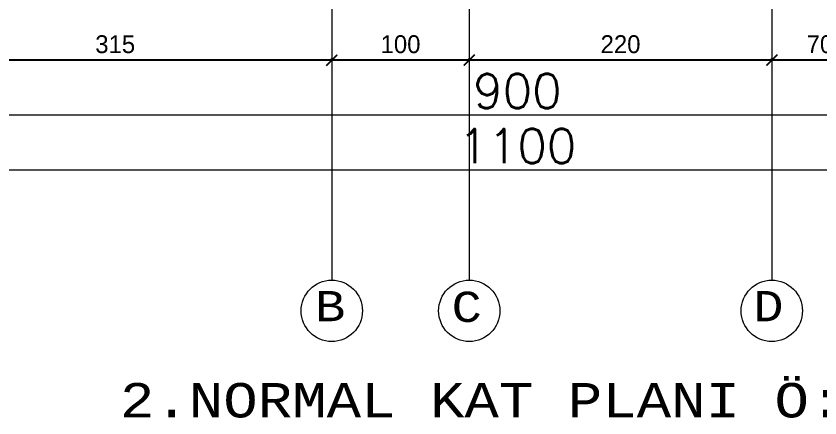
# Model space of a CAD drawing. Header units: millimetres. Extents: x 35860 to 71103, y -11298 to -8385.
# Drawn here: x 49217 to 49802, y -11261 to -10969 of the extents above; entities that cross this region are included whole.
import ezdxf

# ---------------------------------------------------------------- set-up
doc = ezdxf.new("R2010")
doc.units = ezdxf.units.MM
doc.header["$MEASUREMENT"] = 0
doc.layers.get('0').update_dxf_attribs({"lineweight": 15})
doc.layers.get('Defpoints').update_dxf_attribs({"lineweight": 20})
doc.layers.add('03_Yazı', color=1, linetype='Continuous', lineweight=30)
doc.layers.add('Aks&Tefriş', color=5, linetype='Continuous', lineweight=20)
doc.styles.add('0', font='txt.shx')
doc.styles.add('C', font='')
doc.styles.get('C').set_extended_font_data('Courier New Tur')
doc.dimstyles.new('5', dxfattribs={"dimtxt": 25, "dimasz": 1, "dimexe": 0, "dimexo": 0, "dimgap": 5, "dimtad": 1, "dimdec": 0, "dimlfac": -1, "dimzin": 12, "dimdsep": 46, "dimtxsty": '0', "dimblk": 'DOT', "dimcen": 2.5, "dimse1": 1, "dimse2": 1, "dimclrd": 256, "dimclrt": 1, "dimadec": 8, "dimazin": 0, "dimtfac": 1, "dimtdec": 0, "dimtmove": 0, "dimatfit": 0, "dimldrblk": 'DOT', "dimfxl": 1, "dimtolj": 1, "dimtzin": 0, "dimlwd": -1, "dimarcsym": 0})
doc.dimstyles.new('STANDART', dxfattribs={"dimtxt": 13, "dimasz": 8, "dimexe": 1.25, "dimexo": 0.625, "dimgap": 5, "dimtad": 1, "dimdec": 0, "dimrnd": 5, "dimzin": 1, "dimdsep": 46, "dimtxsty": 'Standard', "dimblk1": 'ARCHTICK', "dimblk2": 'ARCHTICK', "dimsah": 1, "dimcen": 2.5, "dimclrd": 256, "dimclre": 256, "dimclrt": 1, "dimadec": 0, "dimazin": 0, "dimtfac": 1, "dimtdec": 0, "dimtofl": 0, "dimtmove": 1, "dimatfit": 0, "dimldrblk": 'ARCHTICK', "dimfxl": 1, "dimtolj": 1, "dimtzin": 0, "dimarcsym": 0})

# ---------------------------------------------------------------- blocks, each defined once
blk = doc.blocks.new('DOT')
at = {"color": 0}
blk.add_line((-10, 0), (10, 0), dxfattribs=at)
at = {"color": 0, "const_width": 4.5}
blk.add_lwpolyline([(-2.25, 0, 1), (2.25, 0, 1)], format="xyb", close=True, dxfattribs=at)
blk = doc.blocks.new('*D456')
at = {"layer": 'Aks&Tefriş', "transparency": 16777216}
blk.add_line((50030.81, -11040.64), (49132.81, -11040.64), dxfattribs=at)
at = {"layer": 'Defpoints', "color": 0, "transparency": 16777216}
for p in [(49131.81, -11040.64), (49131.81, -11040.64), (50031.81, -11040.64)]:
    blk.add_point(p, dxfattribs=at)
at = {"layer": 'Aks&Tefriş', "transparency": 16777216, "rotation": 180}
blk.add_blockref('DOT', (49131.81, -11040.64), dxfattribs=at)
at = {"layer": 'Aks&Tefriş', "transparency": 16777216}
blk.add_blockref('DOT', (50031.81, -11040.64), dxfattribs=at)
at = {"layer": 'Aks&Tefriş', "color": 1, "transparency": 16777216, "insert": (49581.81, -11023.14), "char_height": 25, "attachment_point": 5, "style": '0'}
blk.add_mtext('\\A1;900', dxfattribs=at)
blk = doc.blocks.new('_ARCHTICK')
at = {"color": 0, "linetype": 'ByBlock', "const_width": 0.15}
blk.add_lwpolyline([(-0.5, -0.5), (0.5, 0.5)], dxfattribs=at)
blk = doc.blocks.new('*D458')
at = {"layer": 'Aks&Tefriş', "lineweight": -2, "transparency": 16777216}
for p, q in [((49766.81, -11000.01), (49766.81, -10999.39)), ((49836.81, -11000.64), (49766.81, -11000.64))]:
    blk.add_line(p, q, dxfattribs=at)
at = {"layer": 'Defpoints', "color": 0, "transparency": 16777216}
for p in [(49766.81, -11000.64), (49766.81, -11000.64), (49836.81, -11000.64)]:
    blk.add_point(p, dxfattribs=at)
at = {"layer": 'Aks&Tefriş', "lineweight": -2, "transparency": 16777216, "xscale": 8, "yscale": 8, "zscale": 8, "rotation": 180}
blk.add_blockref('_ARCHTICK', (49766.81, -11000.64), dxfattribs=at)
at = {"layer": 'Aks&Tefriş', "lineweight": -2, "transparency": 16777216, "xscale": 8, "yscale": 8, "zscale": 8}
blk.add_blockref('_ARCHTICK', (49836.81, -11000.64), dxfattribs=at)
at = {"layer": 'Aks&Tefriş', "color": 1, "transparency": 16777216, "insert": (49801.81, -10989.14), "char_height": 13, "attachment_point": 5}
blk.add_mtext('\\A1;70', dxfattribs=at)
blk = doc.blocks.new('*D459')
at = {"layer": 'Aks&Tefriş', "lineweight": -2, "transparency": 16777216}
for p, q in [((49546.81, -11000.01), (49546.81, -10999.39)), ((49766.81, -11000.64), (49546.81, -11000.64))]:
    blk.add_line(p, q, dxfattribs=at)
at = {"layer": 'Defpoints', "color": 0, "transparency": 16777216}
for p in [(49546.81, -11000.64), (49546.81, -11000.64), (49766.81, -11000.64)]:
    blk.add_point(p, dxfattribs=at)
at = {"layer": 'Aks&Tefriş', "lineweight": -2, "transparency": 16777216, "xscale": 8, "yscale": 8, "zscale": 8, "rotation": 180}
blk.add_blockref('_ARCHTICK', (49546.81, -11000.64), dxfattribs=at)
at = {"layer": 'Aks&Tefriş', "lineweight": -2, "transparency": 16777216, "xscale": 8, "yscale": 8, "zscale": 8}
blk.add_blockref('_ARCHTICK', (49766.81, -11000.64), dxfattribs=at)
at = {"layer": 'Aks&Tefriş', "color": 1, "transparency": 16777216, "insert": (49656.81, -10989.14), "char_height": 13, "attachment_point": 5}
blk.add_mtext('\\A1;220', dxfattribs=at)
blk = doc.blocks.new('*D460')
at = {"layer": 'Aks&Tefriş', "lineweight": -2, "transparency": 16777216}
for p, q in [((49446.81, -11000.01), (49446.81, -10999.39)), ((49546.81, -11000.64), (49446.81, -11000.64))]:
    blk.add_line(p, q, dxfattribs=at)
at = {"layer": 'Defpoints', "color": 0, "transparency": 16777216}
for p in [(49446.81, -11000.64), (49446.81, -11000.64), (49546.81, -11000.64)]:
    blk.add_point(p, dxfattribs=at)
at = {"layer": 'Aks&Tefriş', "lineweight": -2, "transparency": 16777216, "xscale": 8, "yscale": 8, "zscale": 8, "rotation": 180}
blk.add_blockref('_ARCHTICK', (49446.81, -11000.64), dxfattribs=at)
at = {"layer": 'Aks&Tefriş', "lineweight": -2, "transparency": 16777216, "xscale": 8, "yscale": 8, "zscale": 8}
blk.add_blockref('_ARCHTICK', (49546.81, -11000.64), dxfattribs=at)
at = {"layer": 'Aks&Tefriş', "color": 1, "transparency": 16777216, "insert": (49496.81, -10989.14), "char_height": 13, "attachment_point": 5}
blk.add_mtext('\\A1;100', dxfattribs=at)
blk = doc.blocks.new('*D461')
at = {"layer": 'Aks&Tefriş', "lineweight": -2, "transparency": 16777216}
for p, q in [((49131.81, -11000.01), (49131.81, -10999.39)), ((49446.81, -11000.64), (49131.81, -11000.64))]:
    blk.add_line(p, q, dxfattribs=at)
at = {"layer": 'Defpoints', "color": 0, "transparency": 16777216}
for p in [(49131.81, -11000.64), (49131.81, -11000.64), (49446.81, -11000.64)]:
    blk.add_point(p, dxfattribs=at)
at = {"layer": 'Aks&Tefriş', "lineweight": -2, "transparency": 16777216, "xscale": 8, "yscale": 8, "zscale": 8, "rotation": 180}
blk.add_blockref('_ARCHTICK', (49131.81, -11000.64), dxfattribs=at)
at = {"layer": 'Aks&Tefriş', "lineweight": -2, "transparency": 16777216, "xscale": 8, "yscale": 8, "zscale": 8}
blk.add_blockref('_ARCHTICK', (49446.81, -11000.64), dxfattribs=at)
at = {"layer": 'Aks&Tefriş', "color": 1, "transparency": 16777216, "insert": (49289.31, -10989.14), "char_height": 13, "attachment_point": 5}
blk.add_mtext('\\A1;315', dxfattribs=at)
blk = doc.blocks.new('*D422')
at = {"layer": 'Aks&Tefriş', "transparency": 16777216}
blk.add_line((50130.81, -11080.64), (49032.81, -11080.64), dxfattribs=at)
at = {"layer": 'Defpoints', "color": 0, "transparency": 16777216}
for p in [(49031.81, -11080.64), (49031.81, -11080.64), (50131.81, -11080.64)]:
    blk.add_point(p, dxfattribs=at)
at = {"layer": 'Aks&Tefriş', "transparency": 16777216, "rotation": 180}
blk.add_blockref('DOT', (49031.81, -11080.64), dxfattribs=at)
at = {"layer": 'Aks&Tefriş', "transparency": 16777216}
blk.add_blockref('DOT', (50131.81, -11080.64), dxfattribs=at)
at = {"layer": 'Aks&Tefriş', "color": 1, "transparency": 16777216, "insert": (49581.81, -11063.14), "char_height": 25, "attachment_point": 5, "style": '0'}
blk.add_mtext('\\A1;1100', dxfattribs=at)

msp = doc.modelspace()

# ---------------------------------------------------------------- linework, layer by layer
at = {"layer": 'Aks&Tefriş'}
for p, q in [((49446.81, -10875.64), (49446.81, -11160.64)), ((49546.81, -10875.64), (49546.81, -11160.64)), ((49766.81, -10875.64), (49766.81, -11160.64))]:
    msp.add_line(p, q, dxfattribs=at)
for centre in [(49446.81, -11182.94), (49546.81, -11182.94), (49766.81, -11182.94)]:
    msp.add_circle(centre, 22.3, dxfattribs=at)

# ---------------------------------------------------------------- texts
at = {"layer": '03_Yazı', "style": 'C'}
for s, height, p in [('B', 22, (49434.67, -11190.51)), ('C', 22, (49533.92, -11191.02)), ('D', 22, (49753.33, -11190.51)), ('2.NORMAL KAT PLANI Ö:1/50', 25, (49292.74, -11260.44))]:
    msp.add_text(s, height=height, dxfattribs=at).set_placement(p)

# ---------------------------------------------------------------- dimensions: what is measured, and where the dimension line sits
at = {"layer": 'Aks&Tefriş'}
for base, p1, p2, picture, middle in [((49131.81, -11000.64), (49446.81, -11000.64), (49131.81, -11000.64), '*D461', (49289.31, -10989.14)), ((49446.81, -11000.64), (49546.81, -11000.64), (49446.81, -11000.64), '*D460', (49496.81, -10989.14)), ((49546.81, -11000.64), (49766.81, -11000.64), (49546.81, -11000.64), '*D459', (49656.81, -10989.14)), ((49766.81, -11000.64), (49836.81, -11000.64), (49766.81, -11000.64), '*D458', (49801.81, -10989.14))]:
    dim = msp.add_linear_dim(base=base, p1=p1, p2=p2, angle=180, dimstyle='STANDART', override={"dimse1": 1}, dxfattribs=at)
    dim.commit()
    dim.dimension.update_dxf_attribs({"geometry": picture, "text_midpoint": middle})
for base, p1, p2, picture, middle in [((49131.81, -11040.64), (50031.81, -11040.64), (49131.81, -11040.64), '*D456', (49581.81, -11023.14)), ((49031.81, -11080.64), (50131.81, -11080.64), (49031.81, -11080.64), '*D422', (49581.81, -11063.14))]:
    dim = msp.add_linear_dim(base=base, p1=p1, p2=p2, angle=180, dimstyle='5', dxfattribs=at)
    dim.commit()
    dim.dimension.update_dxf_attribs({"geometry": picture, "text_midpoint": middle})

doc.saveas('drawing.dxf')
